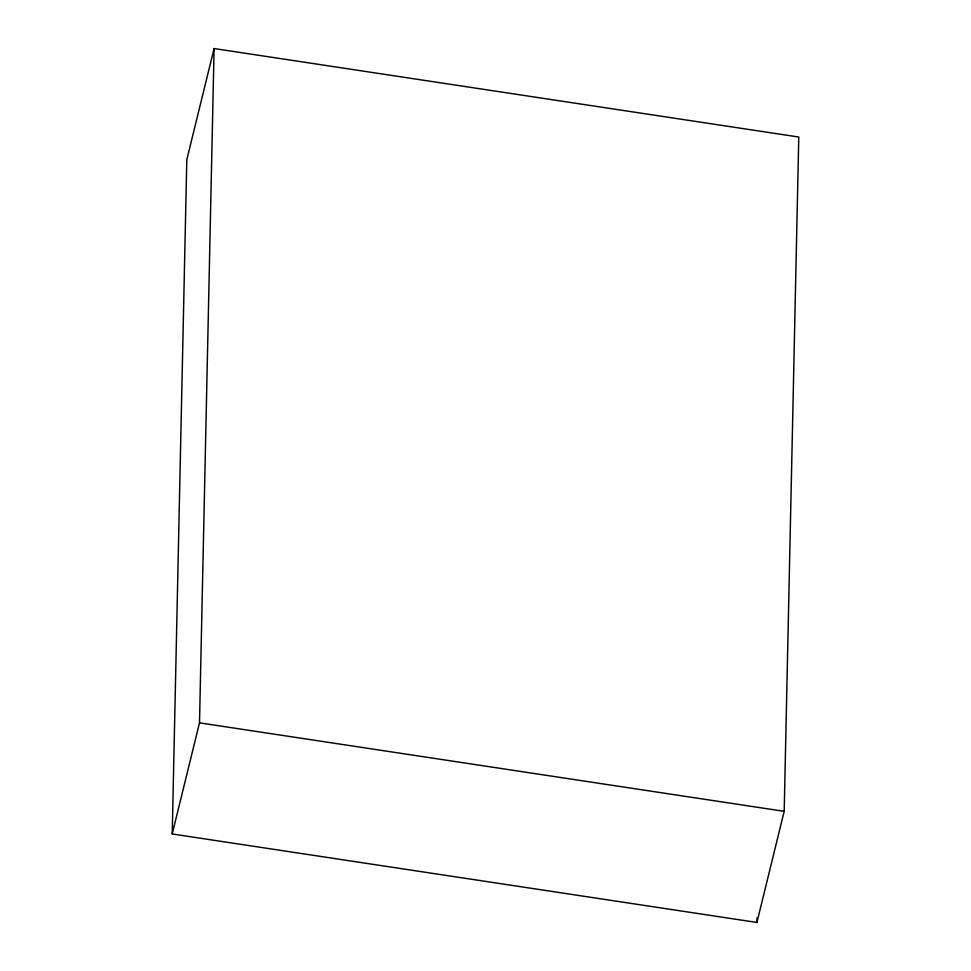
<?xml version="1.0" encoding="UTF-8"?>
<svg xmlns="http://www.w3.org/2000/svg" width="971" height="971" viewBox="0 0 971 971"><rect width="100%" height="100%" fill="white"/><g stroke="black" fill="none" stroke-linecap="round" stroke-linejoin="round"><path stroke-width="1.46" d="M172.219 833.968L186.808 159.669L214.093 48.55L798.781 137.032L784.192 811.331L756.907 922.45L172.219 833.968L199.504 722.849L214.093 48.55M756.907 922.45L757.004 917.898M199.504 722.849L784.192 811.331"/></g></svg>
